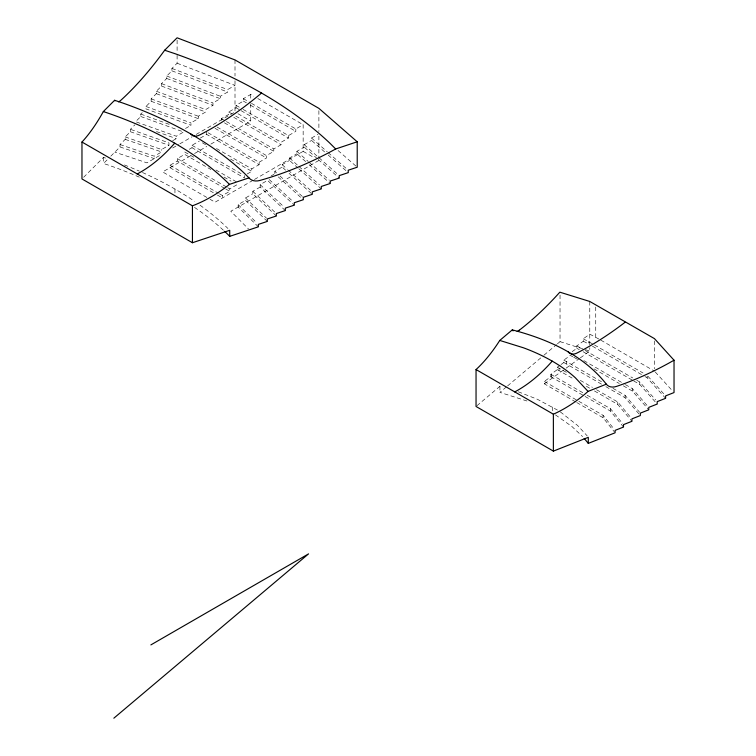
<?xml version="1.0" encoding="UTF-8"?>
<svg xmlns="http://www.w3.org/2000/svg" width="756" height="756" viewBox="0 0 756 756"><rect width="100%" height="100%" fill="white"/><g stroke="black" fill="none" stroke-linecap="round" stroke-linejoin="round"><path stroke-width="0.57" stroke-dasharray="3.78 2.83" d="M177.102 63.23L235.003 85.362L227.669 89.595L227.669 92.024L220.327 96.258L220.327 98.677L212.984 102.92L212.984 105.339L205.651 109.573L205.651 112.001L198.308 116.235L198.308 118.654L190.966 122.897L190.966 125.316L145.965 108.902L145.965 106.483L151.153 101.285L151.153 98.866L156.341 93.678L156.341 91.259L161.538 86.071L161.538 83.642L166.726 78.454L166.726 76.035L171.914 70.847L171.914 68.418L177.102 63.23L177.102 53.988M140.777 116.509L183.623 131.979L176.29 136.212L135.579 121.697L140.777 116.509L140.777 114.09L142.26 112.606M110.773 156.199L120.015 146.957L120.015 144.538L125.203 139.35L125.203 136.921L130.391 131.733L130.391 129.314L134.842 124.863M83.623 177.291L103.487 157.428L106.634 158.448M139.331 177.178A344.916 199.13 0 0 0 106.634 164.506L103.487 163.485L107.541 159.431M476.932 405.726L499.933 386.316L502.343 386.911M527.008 401.011L499.933 392.364L506.681 386.666M507.569 385.919L543.139 355.896M544.027 355.15L556.482 344.641M557.37 343.895L560.035 341.646L560.035 294.273M572.16 351.672L576.8 348.327L576.8 345.908L583.282 341.23L583.282 338.811L589.774 334.133L599.782 339.548M561.037 364.534L563.825 362.53L563.825 360.111L570.308 355.433L572.868 356.747M575.741 401.946L544.358 383.831L544.358 381.402L550.85 376.724L550.85 374.305L557.333 369.627L557.333 367.208L560.111 365.205M544.358 383.831L565.176 368.815M566.121 368.134L579.361 358.59M580.306 357.9L589.774 351.077L589.774 347.694M185.466 128.492L190.966 125.316M221.376 120.27L221.376 118.654L228.718 114.421L228.718 112.001L236.052 107.758L236.052 105.339L243.394 101.106L243.394 98.677L250.737 94.443L253.761 96.192M172.614 140.748L176.29 138.631L176.29 136.212M125.203 136.921L161.604 149.527L168.947 145.294L168.947 142.875L130.391 129.314M120.015 144.538L154.271 156.19L161.604 151.956L161.604 149.527M159.374 155.66L146.929 162.852L114.827 152.145M172.661 147.987L178.794 144.453M179.815 143.857L192.081 136.779M196.173 134.417L233.982 112.587M200.274 138.102L206.69 134.398L259.119 164.666L259.119 162.247L207.702 132.555M244.443 175.562L244.443 177.981L192.015 147.713L192.015 145.294L199.357 141.06M189.265 149.301L192.015 147.713M224.721 188.395L177.339 161.037L177.339 158.609L184.672 154.375L210.886 169.505M213.353 192.723L169.996 167.69L169.996 165.271L177.339 161.037M190.436 155.887L162.653 171.933L209.034 198.705M194.528 153.534L206.785 146.447M210.877 144.094L250.737 121.083L250.737 103.704M251.455 103.336L295.823 128.945L303.156 124.712L303.156 151.351L254.101 179.673M243.111 109.412L288.48 135.607L295.823 131.374L295.823 128.945M235.768 116.074L281.137 142.27L288.48 138.027L288.48 135.607M226.413 121.565L273.804 148.923L281.137 144.689L281.137 142.27M217.057 127.065L266.462 155.585L273.804 151.351L273.804 148.923M259.119 162.247L266.462 158.004L266.462 155.585M216.499 148.526L251.786 168.9L259.119 164.666M247.193 173.974L251.786 171.328L251.786 168.9M324.645 151.947L311.548 140.446L311.548 138.027L317.974 134.322M317.35 158.713L304.205 147.108L304.205 144.689L311.548 140.446M227.745 187.715L229.767 188.877L237.1 184.644M305.651 161.586L296.872 153.77L296.872 151.351L304.205 147.108M219.401 193.791L222.425 195.539L229.767 191.306L229.767 188.877M298.11 168.125L289.529 160.423L289.529 158.004L296.872 153.77M253.08 180.259L215.082 202.202L210.045 199.291M285.626 170.194L282.186 167.085L282.186 164.666L289.529 160.423M274.853 173.748L274.853 171.328L282.186 167.085M271.177 175.864L273.937 174.277M285.305 210.565L260.168 187.063L260.168 184.644L267.511 180.4L294.292 205.15M276.318 215.98L252.835 193.725L252.835 191.306L260.168 187.063M267.322 221.404L245.492 200.378L245.492 197.959L252.835 193.725M258.335 226.819L238.149 207.04L238.149 204.621L245.492 200.378M318.89 160.423L230.807 211.274L248.544 229.011M560.035 341.646L584.265 349.329M585.361 349.678L589.774 351.077M518.342 391.797L537.318 399.244L557.408 410.035M120.015 146.957L154.271 158.609L154.271 156.19M125.203 139.35L161.604 151.956M130.391 131.733L168.947 145.294M156.483 131.572L176.29 138.631M140.777 114.09L171.536 125.194M145.965 106.483L190.966 122.897M151.153 98.866L198.308 116.235M151.153 101.285L198.308 118.654M156.341 91.259L205.651 109.573M156.341 93.678L205.651 112.001M161.538 83.642L212.984 102.92M161.538 86.071L212.984 105.339M166.726 76.035L220.327 96.258M166.726 78.454L220.327 98.677M171.914 68.418L227.669 89.595M171.914 70.847L227.669 92.024M583.282 338.811L593.46 344.377M583.282 341.23L588.395 343.876L588.395 341.457M576.8 345.908L584.095 349.867M576.8 348.327L579.351 349.65M563.825 360.111L602.825 382.47M563.825 362.53L601.814 384.313M557.333 367.208L567.142 372.765M557.333 369.627L574.22 379.276M550.85 374.305L583.084 392.865M550.85 376.724L584.095 395.87M257.787 98.516L303.156 124.712M243.394 98.677L250.453 102.75M243.394 101.106L246.418 102.844M250.453 105.178L295.823 131.374M236.052 105.339L242.1 108.836M236.052 107.758L240.087 110.093M241.098 110.669L288.48 138.027M237.951 113.702L250.737 121.083M303.156 151.351L313.976 157.588M228.718 112.001L231.742 113.74M233.755 117.331L281.137 144.689M221.376 118.654L225.411 120.988M224.4 122.822L273.804 151.351M600.803 340.134L654.45 371.111M594.471 344.963L643.063 373.01M215.044 128.322L266.462 158.004M592.449 346.21L644.074 376.025M645.095 376.601L647.117 377.773L665.611 398.308M585.106 350.453L632.687 377.924M636.741 380.259L639.774 382.016L655.679 399.924M583.084 351.701L632.687 380.344M633.698 380.93L639.774 384.435L657.191 404.054M583.84 360.612L624.333 383.991M625.344 384.577L632.432 388.669L648.034 406.53M202.381 142.799L206.416 145.133M230.608 159.1L251.786 171.328M573.719 357.191L577.764 359.525M593.961 368.881L619.277 383.49M623.322 385.834L632.432 391.088L648.771 409.799M192.015 145.294L242.43 174.4M612.946 388.319L625.099 395.331L639.595 412.237M605.858 386.647L625.099 397.75L640.351 415.554M193.753 157.191L184.672 151.956L184.672 154.375M215.932 169.996L237.1 182.224M580.296 380.362L592.449 387.374M596.493 389.718L617.756 401.994L631.184 417.983M223.993 177.074L231.052 181.147M586.372 386.288L590.427 388.631M594.471 390.965L617.756 404.413L631.931 421.3M177.339 158.609L226.734 187.129M587.128 395.208L610.413 408.646L622.783 423.738M225.732 188.972L229.767 191.306M585.106 396.456L610.413 411.066L623.511 427.045M169.996 165.271L218.389 193.215M544.358 381.402L577.764 400.699M578.784 401.275L603.08 415.309L613.683 428.595M217.378 195.048L222.425 197.959L222.425 195.539M576.752 402.532L603.08 417.728L614.392 431.903M555.433 414.874L571.933 426.516L582.621 436.618M560.319 411.888L577.518 425.411L587.251 435.938M338.055 150.51L357.219 167.218M311.548 138.027L327.272 151.824M328.142 152.589L347.354 169.448M328.142 155.008L348.232 172.642M304.205 144.689L338.367 174.863M318.219 159.488L339.236 178.057M296.872 151.351L308.287 161.51M309.166 162.294L329.37 180.268M309.166 164.714L330.249 183.472M289.529 158.004L298.11 165.696M298.96 166.471L319.542 184.936M298.96 168.89L321.262 188.896M282.186 164.666L287.346 169.335M288.206 170.109L310.555 190.332M289.066 173.313L312.275 194.311M274.853 171.328L276.573 172.897M280.022 176.044L302.419 196.522M278.293 176.895L303.279 199.726M269.24 179.578L292.563 201.124M260.168 184.644L283.632 206.577M252.835 191.306L274.636 211.973M245.492 197.959L266.49 218.172M238.149 204.621L256.653 222.746M655.235 371.971L672.462 390.843M647.883 376.204L664.07 394.178M654.45 340.947L654.45 368.796M647.117 376.157L647.117 377.773M639.774 382.016L639.774 384.435M632.432 388.669L632.432 391.088M625.099 395.331L625.099 397.75M617.756 401.994L617.756 404.413M610.413 408.646L610.413 411.066M603.08 415.309L603.08 417.728M595.737 307.04L595.737 337.214M589.774 301.464L589.774 346.56M566.376 361.425L566.376 363.853M559.034 368.087L559.034 370.506M552.456 407.002L552.456 412.039M551.7 374.749L551.7 377.168M499.933 386.316L499.933 392.364M318.89 110.669L318.89 131.478M318.89 136.108L318.89 158.108M250.737 94.443L250.737 99.074M235.003 59.932L235.003 76.11M235.003 80.741L235.003 112.001M206.69 131.979L206.69 134.398M177.102 40.115L177.102 52.825M174.948 189.047L174.948 194.094M103.487 157.428L103.487 163.485M194.5 207.38A344.916 199.13 0 0 1 223.776 230.58M124.39 164.94A344.916 199.13 0 0 1 129.786 167.095M130.864 167.539A344.916 199.13 0 0 1 139.331 171.121M142.459 172.51A344.916 199.13 0 0 1 194.5 201.323M200.019 205.188A344.916 199.13 0 0 1 227.943 228.492"/><path stroke-width="1.13" d="M229.711 236.354L229.711 230.306L192.44 242.733L81.969 178.945L81.969 142.034L83.67 140.162A109.393 44.661 -71.6 0 0 103.345 111.557L114.619 100.283L122.708 102.996A367.208 212.011 0 0 1 244.292 173.19L248.989 177.868A15.621 11.047 -45 0 0 259.884 180.457A311.434 220.213 -45 0 0 335.683 148.97L357.219 141.788L357.219 167.218L348.232 170.213L348.232 172.642L339.236 175.638L339.236 178.057L330.249 181.053L330.249 183.472L321.262 186.467L321.262 188.896L312.275 191.892L312.275 194.311L303.279 197.307L303.279 199.726L294.292 202.721L294.292 205.15L285.305 208.146L285.305 210.565L276.318 213.561L276.318 215.98L267.322 218.975L267.322 221.404L258.335 224.4L258.335 226.819L229.711 236.354L227.943 234.54A344.916 199.13 0 0 0 224.626 231.364M118.427 101.805A15.621 6.379 -71.6 0 0 120.903 100.227A311.434 127.14 -71.6 0 0 164.666 50.236L177.102 37.8L235.003 59.932L318.89 108.363L357.219 141.788M674.031 360.206L674.031 392.562L665.611 395.889L665.611 398.308L657.191 401.634L657.191 404.054L648.771 407.38L648.771 409.799L640.351 413.126L640.351 415.554L631.931 418.871L631.931 421.3L623.511 424.626L623.511 427.045L615.1 430.372L615.1 432.791L588.291 443.375L588.291 437.327L553.373 451.115L476.044 406.473L476.044 369.552L477.934 367.785A106.095 48.913 -68.4 0 0 499.763 340.436L512.275 329.881C547.524 339.047 583.348 354.838 606.34 384.18A15.328 10.329 -49.8 0 0 616.546 386.392A300.879 202.759 -49.8 0 0 669.996 362.493L674.031 360.206L654.45 338.622L589.774 301.464L559.846 292.175A300.916 138.726 -68.4 0 1 519.259 330.211M113.835 718.2L308.571 553.865L150.869 644.906M625.099 322.226L623.738 323.284A311.595 179.9 -60 0 1 577.121 352.967A15.63 9.025 -60 0 1 570.544 353.723M476.044 369.552L553.373 414.193L556.132 412.937A106.095 71.499 -49.8 0 0 588.045 391.4L606.34 384.18M81.969 142.034L192.44 205.812L195.379 204.659A109.393 77.348 -45 0 0 229.465 184.379L248.989 177.868M499.763 340.436L523.435 347.788A170.752 98.582 0 0 1 552.22 361.122A170.752 98.582 0 0 1 575.316 377.745L588.055 391.4M164.666 50.236L174.967 53.676A467.35 269.816 0 0 1 329.71 143.026L335.683 148.97M584.171 438.414L588.291 443.375M553.373 414.193L553.373 451.115M192.44 205.812L192.44 242.733M174.702 143.177A109.393 63.154 -60 0 1 137.205 173.974M103.345 111.557A344.566 198.932 0 0 1 229.465 184.379M190.72 133.925A15.63 9.025 -60 0 0 199.612 135.012A311.595 179.9 -60 0 0 261.529 93.045M114.969 100.813A15.621 6.379 -71.6 0 1 114.619 100.283M519.259 330.23A15.328 7.069 -68.4 0 1 517.17 331.43M513.107 330.873A15.328 7.069 -68.4 0 1 512.294 329.862M552.211 361.122A109.393 63.154 -60 0 1 514.713 391.929M569.882 353.392A15.63 9.025 -60 0 1 568.228 351.88"/></g></svg>
